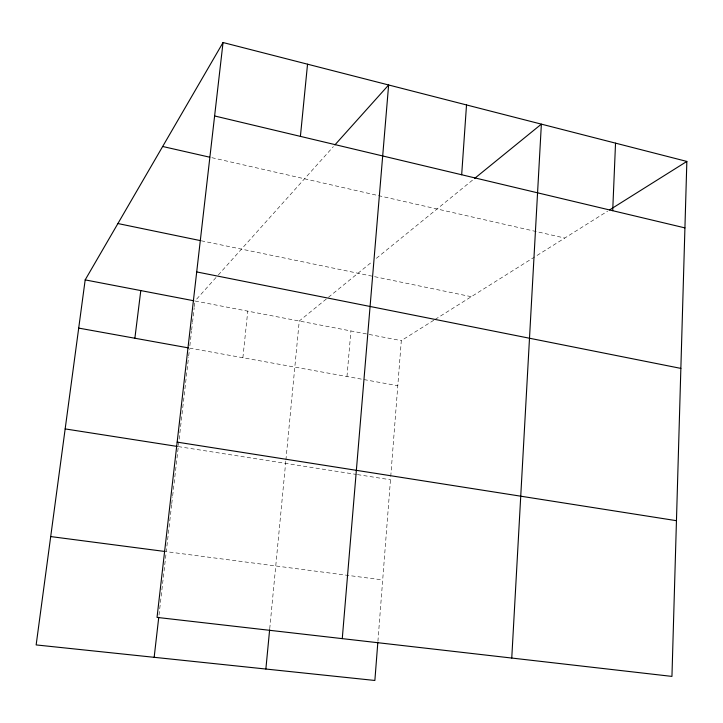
<?xml version="1.0" encoding="UTF-8"?>
<svg xmlns="http://www.w3.org/2000/svg" width="723" height="723" viewBox="0 0 723 723"><rect width="100%" height="100%" fill="white"/><g stroke="black" fill="none" stroke-linecap="round" stroke-linejoin="round"><path stroke-width="0.54" stroke-dasharray="3.62 2.71" d="M377.912 641.373L390.655 477.514M390.745 476.403L401.31 340.632L434.225 319.973M346.977 376.52L350.926 330.953M269.733 628.703L285.802 461.129M285.91 460.009L299.241 321.021L371.974 261.88M242.883 357.731L247.772 311.134M159.006 615.047L166.136 552.77M171.64 504.717L166.263 551.658L382.693 579.927M171.767 503.597L172.535 496.891M172.67 495.77L188.558 357.063M188.685 355.942L189.453 349.227M189.842 345.865L191.505 331.279M191.64 330.158L192.408 323.425M192.535 322.304L194.207 307.727M194.333 306.597L194.849 302.115M216.014 277.524L194.975 300.994L401.31 340.632M218.265 275.02L333.402 146.579M376.349 258.328L473.646 179.214M435.183 319.376L607.672 211.125M178.301 446.597L356.349 474.424M357.451 474.595L390.483 479.756M189.58 348.106L397.804 385.693M201.265 240.795L373.484 276.448M374.586 276.674L471.315 296.701M211.866 157.686L377.325 195.364M378.418 195.617L564.771 238.048"/><path stroke-width="1.08" d="M686.85 161.428L671.947 676.403L157.036 617.406L223.046 42.53L686.85 161.428L609.579 209.923M612.706 210.7L615.535 143.145M511.757 658.047L541.373 124.139L474.514 178.509M461.672 174.758L466.516 104.943M377.822 642.485L374.866 680.47L36.15 644.925L85.178 279.891L223.046 42.53M342.268 638.626L388.631 84.98L334.885 144.925M265.865 669.028L269.625 629.823M300.406 136.376L307.537 64.193M154.162 657.306L158.753 617.27M134.876 338.237L140.795 290.583M50.7 536.565L165.151 551.513M65.16 428.911L177.207 446.425M177.162 442.133L676.448 520.687M78.699 328.097L188.486 347.908M85.178 279.891L193.872 300.777M196.71 271.929L680.858 368.396M117.912 223.543L200.181 240.569M162.666 146.489L209.679 157.189M214.614 115.96L684.925 227.89"/></g></svg>
